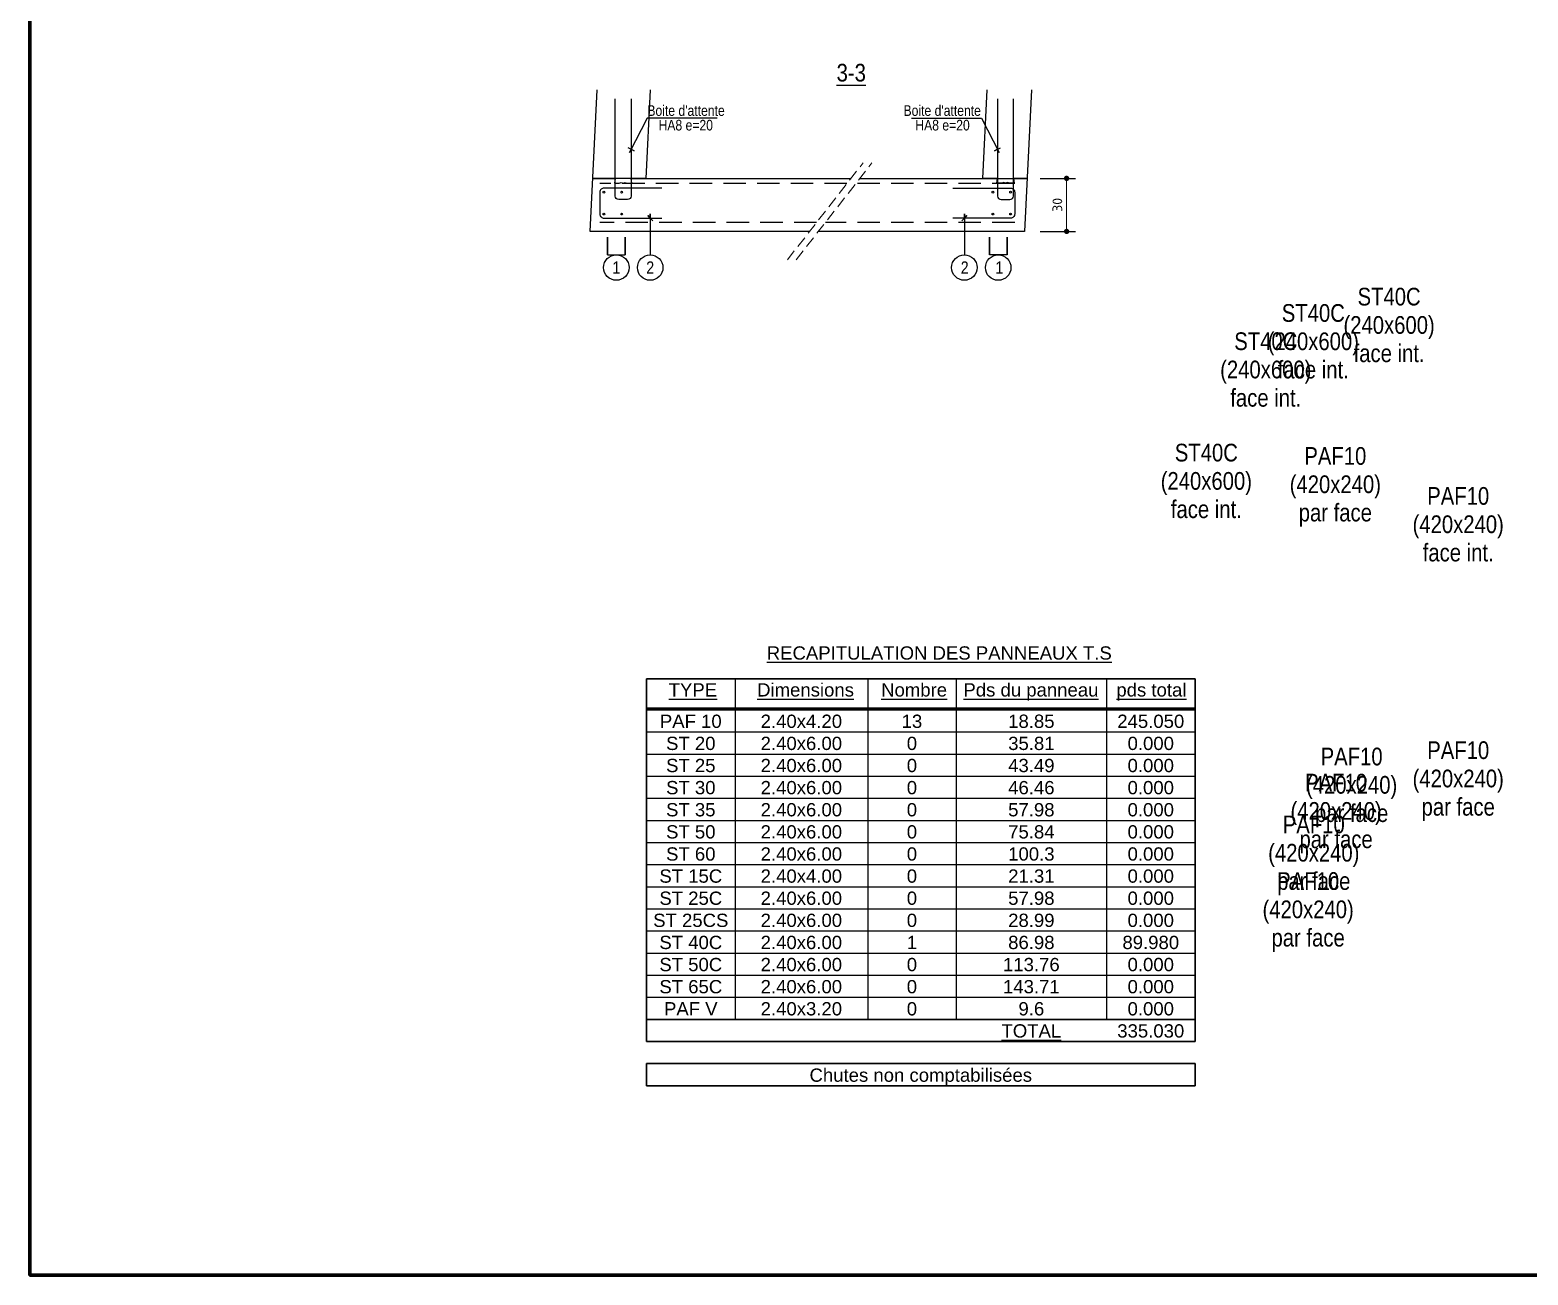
# Model space of a CAD drawing. Extents: x -10329 to 23244, y -15032 to -6928.
# Drawn here: x 12144 to 12991, y -9734 to -9031 of the extents above; entities that cross this region are included whole.
import ezdxf
from ezdxf.enums import TextEntityAlignment as Align

# ---------------------------------------------------------------- set-up
doc = ezdxf.new("R2010")
doc.units = 0
doc.linetypes.add('AXESX2', pattern=[101.6, 63.5, -12.7, 12.7, -12.7])
doc.linetypes.add('CACHEX2', pattern=[19.05, 12.7, -6.35])
doc.layers.get('Defpoints').update_dxf_attribs({"color": 53})
for name, color, linetype in [('0101_ARMATURES_REPERAGE_ACIERS', 140, 'Continuous'), ('aide_STR_TS_TXT', 7, 'Continuous'), ('ARMATURES_ACIERS_FINS', 120, 'Continuous'), ('ARMATURES_REPERAGE_ACIERS', 7, 'Continuous'), ('ARMATURES_TS', 22, 'CACHEX2'), ('PYC_Cotation', 11, 'Continuous'), ('PYC_HOZ_BET_VU', 252, 'Continuous'), ('PYC_Texte général', 102, 'Continuous'), ('STR_TS_TXT', 7, 'Continuous'), ('STR_TXT', 7, 'Continuous')]:
    doc.layers.add(name, color=color, linetype=linetype)
doc.layers.add('PYC_Axes', color=4, linetype='AXESX2', lineweight=15)
doc.styles.add('PYC_Texte_cotations', font='romans.shx')
doc.styles.add('PYC_Texte_Normal', font='ARIALN.TTF')
doc.styles.add('PYC_Texte_Titre1', font='ARIALN.TTF', dxfattribs={"height": 30})
doc.styles.add('SGI_Tex_Cotes', font='ARIALN.TTF')
doc.styles.get("Standard").update_dxf_attribs({"font": 'ARIAL.TTF'})
doc.styles.add('Table', font='ARIAL.TTF')
doc.styles.add('TEXTE TS', font='romans.shx', dxfattribs={"width": 0.7, "oblique": 15})
doc.linetypes.add('RBx0.50', pattern='A,0.25,-0.025,["V",Standard,S=0.05,R=0,X=-0.025,Y=-0.05],-0.05,["V",Standard,S=0.05,R=180,X=0.025,Y=0.05],-0.025', length=0.35)
doc.dimstyles.new('PYC-COUPES-25', dxfattribs={"dimscale": 50, "dimtxt": 0.11, "dimasz": 0.06, "dimexe": 0.1, "dimexo": 0.1, "dimgap": 0.05, "dimtad": 3, "dimdec": 1, "dimrnd": 0.5, "dimzin": 9, "dimdsep": 46, "dimtxsty": 'PYC_Texte_cotations', "dimblk1": 'DOT', "dimblk2": 'DOT', "dimsah": 1, "dimcen": 0.09, "dimclrd": 256, "dimclrt": 7, "dimaunit": 2, "dimadec": 1, "dimazin": 0, "dimtfac": 1, "dimtdec": 1, "dimtix": 1, "dimtmove": 2, "dimatfit": 3, "dimldrblk": 'DOT', "dimfxl": 0.3, "dimfxlon": 1, "dimtolj": 1, "dimtzin": 0, "dimlwd": 20, "dimarcsym": 0})

# ---------------------------------------------------------------- blocks, each defined once
blk = doc.blocks.new('_Dot')
at = {"color": 0, "lineweight": -2}
blk.add_line((-0.5, 0), (-1, 0), dxfattribs=at)
at = {"color": 0, "const_width": 0.5}
blk.add_lwpolyline([(-0.25, 0, 1), (0.25, 0, 1)], format="xyb", close=True, dxfattribs=at)
blk = doc.blocks.new('*D71')
at = {"layer": 'Defpoints', "color": 0, "transparency": 16777216}
for p in [(12707.5, -9114.65), (12706.03, -9144.65), (12729.9, -9144.65)]:
    blk.add_point(p, dxfattribs=at)
at = {"layer": 'PYC_Cotation', "color": 0, "lineweight": -2, "transparency": 16777216}
for p, q in [((12714.9, -9114.65), (12734.9, -9114.65)), ((12714.9, -9144.65), (12734.9, -9144.65))]:
    blk.add_line(p, q, dxfattribs=at)
at = {"layer": 'PYC_Cotation', "linetype": 'Continuous', "lineweight": 20, "transparency": 16777216}
blk.add_line((12729.9, -9117.65), (12729.9, -9141.65), dxfattribs=at)
at = {"layer": 'PYC_Cotation', "lineweight": 20, "transparency": 16777216, "xscale": 3, "yscale": 3, "zscale": 3}
for p, rotation in [((12729.9, -9114.65), 90), ((12729.9, -9144.65), 270)]:
    blk.add_blockref('_Dot', p, dxfattribs=dict(at, rotation=rotation))
at = {"layer": 'PYC_Cotation', "color": 7, "transparency": 16777216, "insert": (12724.65, -9129.65), "char_height": 5.5, "attachment_point": 5, "rotation": 90, "style": 'PYC_Texte_cotations'}
blk.add_mtext('\\A1;30', dxfattribs=at)
blk = doc.blocks.new('TStable')
at = {"layer": 'STR_TXT', "lineweight": 30}
for points in [[(0, 0), (0, -4.1)], [(0, 0), (6.2, 0)], [(6.2, 0), (6.2, -4.1)], [(0, -0.33), (6.2, -0.33)], [(0, -0.35), (6.2, -0.35)], [(0, -3.85), (6.2, -3.85)], [(0, -4.1), (6.2, -4.1)]]:
    blk.add_lwpolyline(points, dxfattribs=at)
at = {"layer": 'STR_TXT'}
for points in [[(1, 0), (1, -3.85)], [(2.5, 0), (2.5, -3.85)], [(3.5, 0), (3.5, -3.85)], [(5.2, 0), (5.2, -3.85)], [(0, -0.6), (6.2, -0.6)], [(0, -0.85), (6.2, -0.85)], [(0, -1.1), (6.2, -1.1)], [(0, -1.35), (6.2, -1.35)], [(0, -1.6), (6.2, -1.6)], [(0, -1.85), (6.2, -1.85)], [(0, -2.1), (6.2, -2.1)], [(0, -2.35), (6.2, -2.35)], [(0, -2.6), (6.2, -2.6)], [(0, -2.85), (6.2, -2.85)], [(0, -3.1), (6.2, -3.1)], [(0, -3.35), (6.2, -3.35)], [(0, -3.6), (6.2, -3.6)]]:
    blk.add_lwpolyline(points, dxfattribs=at)
at = {"layer": 'STR_TXT', "lineweight": 30}
blk.add_lwpolyline([(0, -4.35), (6.2, -4.35), (6.2, -4.6), (0, -4.6)], close=True, dxfattribs=at)
at = {"layer": 'STR_TXT', "style": 'Table'}
for s, p in [('%%URECAPITULATION DES PANNEAUX T.S', (1.359, 0.217)), ('%%UTYPE', (0.25, -0.2)), ('%%UDimensions', (1.25, -0.2)), ('%%UNombre', (2.652, -0.2)), ('%%UPds du panneau', (3.582, -0.2)), ('%%Upds total', (5.311, -0.2))]:
    blk.add_text(s, height=0.15, dxfattribs=at).set_placement(p)
for s, p in [('PAF 10', (0.5, -0.6)), ('2.40x4.20', (1.75, -0.6)), ('18.85', (4.35, -0.6)), ('ST 20', (0.5, -0.85)), ('2.40x6.00', (1.75, -0.85)), ('35.81', (4.35, -0.85)), ('ST 25', (0.5, -1.1)), ('2.40x6.00', (1.75, -1.1)), ('43.49', (4.35, -1.1)), ('ST 30', (0.5, -1.35)), ('2.40x6.00', (1.75, -1.35)), ('46.46', (4.35, -1.35)), ('ST 35', (0.5, -1.6)), ('2.40x6.00', (1.75, -1.6)), ('57.98', (4.35, -1.6)), ('ST 50', (0.5, -1.85)), ('2.40x6.00', (1.75, -1.85)), ('75.84', (4.35, -1.85)), ('ST 60', (0.5, -2.1)), ('2.40x6.00', (1.75, -2.1)), ('100.3', (4.35, -2.1)), ('ST 15C', (0.5, -2.35)), ('2.40x4.00', (1.75, -2.35)), ('21.31', (4.35, -2.35)), ('ST 25C', (0.5, -2.6)), ('2.40x6.00', (1.75, -2.6)), ('57.98', (4.35, -2.6)), ('ST 25CS', (0.5, -2.85)), ('2.40x6.00', (1.75, -2.85)), ('28.99', (4.35, -2.85)), ('ST 40C', (0.5, -3.1)), ('2.40x6.00', (1.75, -3.1)), ('86.98', (4.35, -3.1)), ('ST 50C', (0.5, -3.35)), ('2.40x6.00', (1.75, -3.35)), ('113.76', (4.35, -3.35)), ('ST 65C', (0.5, -3.6)), ('2.40x6.00', (1.75, -3.6)), ('143.71', (4.35, -3.6)), ('PAF V', (0.5, -3.85)), ('2.40x3.20', (1.75, -3.85)), ('9.6', (4.35, -3.85)), ('%%UTOTAL', (4.35, -4.1)), ('Chutes non comptabilisées', (3.1, -4.6))]:
    blk.add_text(s, height=0.15, dxfattribs=at).set_placement(p, align=Align.BOTTOM_CENTER)
for tag, p in [('ST10N', (3, -0.6)), ('ST10W', (5.7, -0.6)), ('ST20N', (3, -0.85)), ('ST20W', (5.7, -0.85)), ('ST25N', (3, -1.1)), ('ST25W', (5.7, -1.1)), ('ST30N', (3, -1.35)), ('ST30W', (5.7, -1.35)), ('ST35N', (3, -1.6)), ('ST35W', (5.7, -1.6)), ('ST50N', (3, -1.85)), ('ST50W', (5.7, -1.85)), ('ST60N', (3, -2.1)), ('ST60W', (5.7, -2.1)), ('ST15CN', (3, -2.35)), ('ST15CW', (5.7, -2.35)), ('ST25CN', (3, -2.6)), ('ST25CW', (5.7, -2.6)), ('ST25CSN', (3, -2.85)), ('ST25CSW', (5.7, -2.85)), ('ST40CN', (3, -3.1)), ('ST40CW', (5.7, -3.1)), ('ST50CN', (3, -3.35)), ('ST50CW', (5.7, -3.35)), ('ST65CN', (3, -3.6)), ('ST65CW', (5.7, -3.6)), ('PAFVN', (3, -3.85)), ('PAFVW', (5.7, -3.85)), ('TOTW', (5.7, -4.1))]:
    blk.add_attdef(tag, text='', height=0.15, dxfattribs=at).set_placement(p, align=Align.BOTTOM_CENTER)
blk = doc.blocks.new('mrega')
at = {"layer": 'aide_STR_TS_TXT', "style": 'TEXTE TS', "width": 0.8}
for tag, p in [('ST10', (14.48, 0)), ('DIM', (14.48, -16)), ('NOTE', (14.48, -32))]:
    blk.add_attdef(tag, text='', height=10, dxfattribs=at).set_placement(p, align=Align.CENTER)

msp = doc.modelspace()

# ---------------------------------------------------------------- linework, layer by layer
at = {"color": 2, "lineweight": 106}
msp.add_lwpolyline([(12143.934, -8042.905), (13582.924, -8042.905), (13582.924, -9734.49), (12143.934, -9734.49)], close=True, dxfattribs=at)
at = {"layer": '0101_ARMATURES_REPERAGE_ACIERS'}
for points in [[(12483.7, -9069.653), (12483.7, -9124.653, -0.4142136), (12481.7, -9126.653), (12476.7, -9126.653, -0.4142136), (12474.7, -9124.653), (12474.7, -9069.653)], [(12690.855, -9069.653), (12690.855, -9124.653, 0.4142136), (12692.855, -9126.653), (12697.855, -9126.653, 0.4142136), (12699.855, -9124.653), (12699.855, -9069.653)]]:
    msp.add_lwpolyline(points, format="xyb", dxfattribs=at)
for points in [[(12462.044, -9114.653), (12474.7, -9114.653), (12474.246, -9117.375), (12477.035, -9117.375), (12478.09, -9116.938), (12479.2, -9117.423), (12480.311, -9116.939), (12481.366, -9117.376), (12484.154, -9117.376), (12483.7, -9114.653), (12492.085, -9114.653)], [(12707.505, -9114.653), (12699.855, -9114.653), (12700.309, -9117.375), (12697.52, -9117.375), (12696.465, -9116.938), (12695.355, -9117.423), (12694.244, -9116.939), (12693.19, -9117.376), (12690.401, -9117.376), (12690.855, -9114.653), (12682.47, -9114.653)]]:
    msp.add_lwpolyline(points, dxfattribs=at)
at = {"layer": 'ARMATURES_ACIERS_FINS'}
for points in [[(12501.071, -9120.153), (12468.371, -9120.153, 0.4142136), (12466.071, -9122.453), (12466.071, -9134.853, 0.4142136), (12468.371, -9137.153), (12501.071, -9137.153)], [(12665.532, -9120.153), (12698.232, -9120.153, -0.4142136), (12700.532, -9122.453), (12700.532, -9134.853, -0.4142136), (12698.232, -9137.153), (12665.532, -9137.153)]]:
    msp.add_lwpolyline(points, format="xyb", dxfattribs=at)
for centre in [(12468.371, -9122.453), (12478.371, -9122.453), (12688.232, -9122.453), (12698.232, -9122.453), (12468.371, -9134.853), (12478.371, -9134.853), (12688.232, -9134.853), (12698.232, -9134.853)]:
    msp.add_circle(centre, 0.5, dxfattribs=at)
at = {"layer": 'ARMATURES_REPERAGE_ACIERS'}
for points in [[(12532.366, -9080.666), (12492.764, -9080.666), (12482.752, -9100.081), (12483.7, -9098.242), (12485.397, -9099.139), (12482.003, -9097.345)], [(12642.189, -9080.666), (12681.791, -9080.666), (12691.803, -9100.081), (12690.855, -9098.242), (12689.158, -9099.139), (12692.552, -9097.345)], [(12494.514, -9137.153), (12494.514, -9134.653), (12494.514, -9137.153), (12493.1, -9135.738), (12494.514, -9137.153), (12495.928, -9138.567), (12494.514, -9137.153), (12494.514, -9157.885)], [(12672.089, -9137.153), (12672.089, -9134.653), (12672.089, -9137.153), (12673.503, -9135.738), (12672.089, -9137.153), (12670.674, -9138.567), (12672.089, -9137.153), (12672.089, -9157.885)], [(12470.371, -9157.885), (12470.371, -9147.885), (12470.371, -9157.885), (12480.371, -9157.885), (12480.371, -9147.885), (12480.371, -9157.885)], [(12696.232, -9157.885), (12696.232, -9147.885), (12696.232, -9157.885), (12686.232, -9157.885), (12686.232, -9147.885), (12686.232, -9157.885)]]:
    msp.add_lwpolyline(points, dxfattribs=at)
for centre in [(12475.371, -9165.085), (12494.514, -9165.085), (12672.089, -9165.085), (12691.232, -9165.085)]:
    msp.add_circle(centre, 7.2, dxfattribs=at)
at = {"layer": 'ARMATURES_TS'}
for points in [[(12605.705, -9117.653), (12466.071, -9117.653)], [(12700.532, -9117.653), (12610.705, -9117.653)], [(12588.509, -9139.653), (12466.071, -9139.653)], [(12700.532, -9139.653), (12593.509, -9139.653)]]:
    msp.add_lwpolyline(points, dxfattribs=at)
at = {"layer": 'PYC_Axes', "linetype": 'CACHEX2', "ltscale": 0.5}
for points in [[(12572.056, -9160.702), (12614.834, -9105.972)], [(12577.056, -9160.702), (12619.834, -9105.972)]]:
    msp.add_lwpolyline(points, dxfattribs=at)
at = {"layer": 'PYC_HOZ_BET_VU'}
for points in [[(12584.601, -9144.653), (12460.571, -9144.653), (12464.5, -9064.653)], [(12494.536, -9064.653), (12492.08, -9114.653), (12608.05, -9114.653)], [(12709.96, -9064.653), (12706.032, -9144.653), (12589.601, -9144.653)], [(12613.05, -9114.653), (12682.475, -9114.653), (12684.93, -9064.653)]]:
    msp.add_lwpolyline(points, dxfattribs=at)
at = {"layer": 'PYC_HOZ_BET_VU', "linetype": 'RBx0.50', "ltscale": 50}
for points in [[(12492.08, -9114.653), (12462.044, -9114.653)], [(12682.475, -9114.653), (12707.505, -9114.653)]]:
    msp.add_lwpolyline(points, dxfattribs=at)

# ---------------------------------------------------------------- block references
at = {"layer": 'STR_TS_TXT'}
ref = msp.add_blockref('mrega', (12897.698, -9186.503), dxfattribs=at)
ref.add_attrib('NOTE', 'face int.', dxfattribs={"height": 10, "style": 'SGI_Tex_Cotes'}).set_placement((12912.174, -9218.503), align=Align.CENTER)
ref.add_attrib('ST10', 'ST40C', dxfattribs={"height": 10, "style": 'SGI_Tex_Cotes'}).set_placement((12912.174, -9186.503), align=Align.CENTER)
ref.add_attrib('DIM', '(240x600)', dxfattribs={"height": 10, "style": 'SGI_Tex_Cotes'}).set_placement((12912.174, -9202.503), align=Align.CENTER)
ref = msp.add_blockref('mrega', (12854.864, -9195.737), dxfattribs=at)
ref.add_attrib('NOTE', 'face int.', dxfattribs={"height": 10, "style": 'SGI_Tex_Cotes'}).set_placement((12869.34, -9227.737), align=Align.CENTER)
ref.add_attrib('ST10', 'ST40C', dxfattribs={"height": 10, "style": 'SGI_Tex_Cotes'}).set_placement((12869.34, -9195.737), align=Align.CENTER)
ref.add_attrib('DIM', '(240x600)', dxfattribs={"height": 10, "style": 'SGI_Tex_Cotes'}).set_placement((12869.34, -9211.737), align=Align.CENTER)
ref = msp.add_blockref('mrega', (12827.988, -9211.688), dxfattribs=at)
ref.add_attrib('NOTE', 'face int.', dxfattribs={"height": 10, "style": 'SGI_Tex_Cotes'}).set_placement((12842.464, -9243.688), align=Align.CENTER)
ref.add_attrib('ST10', 'ST40C', dxfattribs={"height": 10, "style": 'SGI_Tex_Cotes'}).set_placement((12842.464, -9211.688), align=Align.CENTER)
ref.add_attrib('DIM', '(240x600)', dxfattribs={"height": 10, "style": 'SGI_Tex_Cotes'}).set_placement((12842.464, -9227.688), align=Align.CENTER)
ref = msp.add_blockref('mrega', (12794.393, -9274.652), dxfattribs=at)
ref.add_attrib('NOTE', 'face int.', dxfattribs={"height": 10, "style": 'SGI_Tex_Cotes'}).set_placement((12808.869, -9306.652), align=Align.CENTER)
ref.add_attrib('ST10', 'ST40C', dxfattribs={"height": 10, "style": 'SGI_Tex_Cotes'}).set_placement((12808.869, -9274.652), align=Align.CENTER)
ref.add_attrib('DIM', '(240x600)', dxfattribs={"height": 10, "style": 'SGI_Tex_Cotes'}).set_placement((12808.869, -9290.652), align=Align.CENTER)
ref = msp.add_blockref('mrega', (12867.304, -9276.542), dxfattribs=at)
ref.add_attrib('NOTE', 'par face', dxfattribs={"height": 10, "style": 'SGI_Tex_Cotes'}).set_placement((12881.78, -9308.542), align=Align.CENTER)
ref.add_attrib('ST10', 'PAF10', dxfattribs={"height": 10, "style": 'SGI_Tex_Cotes'}).set_placement((12881.78, -9276.542), align=Align.CENTER)
ref.add_attrib('DIM', '(420x240)', dxfattribs={"height": 10, "style": 'SGI_Tex_Cotes'}).set_placement((12881.78, -9292.542), align=Align.CENTER)
ref = msp.add_blockref('mrega', (12936.76, -9299.146), dxfattribs=at)
ref.add_attrib('NOTE', 'face int.', dxfattribs={"height": 10, "style": 'SGI_Tex_Cotes'}).set_placement((12951.236, -9331.146), align=Align.CENTER)
ref.add_attrib('ST10', 'PAF10', dxfattribs={"height": 10, "style": 'SGI_Tex_Cotes'}).set_placement((12951.236, -9299.146), align=Align.CENTER)
ref.add_attrib('DIM', '(420x240)', dxfattribs={"height": 10, "style": 'SGI_Tex_Cotes'}).set_placement((12951.236, -9315.146), align=Align.CENTER)
ref = msp.add_blockref('mrega', (12936.76, -9442.843), dxfattribs=at)
ref.add_attrib('NOTE', 'par face', dxfattribs={"height": 10, "style": 'SGI_Tex_Cotes'}).set_placement((12951.236, -9474.843), align=Align.CENTER)
ref.add_attrib('ST10', 'PAF10', dxfattribs={"height": 10, "style": 'SGI_Tex_Cotes'}).set_placement((12951.236, -9442.843), align=Align.CENTER)
ref.add_attrib('DIM', '(420x240)', dxfattribs={"height": 10, "style": 'SGI_Tex_Cotes'}).set_placement((12951.236, -9458.843), align=Align.CENTER)
ref = msp.add_blockref('mrega', (12876.521, -9446.432), dxfattribs=at)
ref.add_attrib('NOTE', 'par face', dxfattribs={"height": 10, "style": 'SGI_Tex_Cotes'}).set_placement((12890.997, -9478.432), align=Align.CENTER)
ref.add_attrib('ST10', 'PAF10', dxfattribs={"height": 10, "style": 'SGI_Tex_Cotes'}).set_placement((12890.997, -9446.432), align=Align.CENTER)
ref.add_attrib('DIM', '(420x240)', dxfattribs={"height": 10, "style": 'SGI_Tex_Cotes'}).set_placement((12890.997, -9462.432), align=Align.CENTER)
ref = msp.add_blockref('mrega', (12867.744, -9461.186), dxfattribs=at)
ref.add_attrib('NOTE', 'par face', dxfattribs={"height": 10, "style": 'SGI_Tex_Cotes'}).set_placement((12882.221, -9493.186), align=Align.CENTER)
ref.add_attrib('ST10', 'PAF10', dxfattribs={"height": 10, "style": 'SGI_Tex_Cotes'}).set_placement((12882.221, -9461.186), align=Align.CENTER)
ref.add_attrib('DIM', '(420x240)', dxfattribs={"height": 10, "style": 'SGI_Tex_Cotes'}).set_placement((12882.221, -9477.186), align=Align.CENTER)
ref = msp.add_blockref('mrega', (12855.123, -9484.805), dxfattribs=at)
ref.add_attrib('NOTE', 'par face', dxfattribs={"height": 10, "style": 'SGI_Tex_Cotes'}).set_placement((12869.6, -9516.805), align=Align.CENTER)
ref.add_attrib('ST10', 'PAF10', dxfattribs={"height": 10, "style": 'SGI_Tex_Cotes'}).set_placement((12869.6, -9484.805), align=Align.CENTER)
ref.add_attrib('DIM', '(420x240)', dxfattribs={"height": 10, "style": 'SGI_Tex_Cotes'}).set_placement((12869.6, -9500.805), align=Align.CENTER)
ref = msp.add_blockref('mrega', (12851.934, -9516.805), dxfattribs=at)
ref.add_attrib('NOTE', 'par face', dxfattribs={"height": 10, "style": 'SGI_Tex_Cotes'}).set_placement((12866.411, -9548.805), align=Align.CENTER)
ref.add_attrib('ST10', 'PAF10', dxfattribs={"height": 10, "style": 'SGI_Tex_Cotes'}).set_placement((12866.411, -9516.805), align=Align.CENTER)
ref.add_attrib('DIM', '(420x240)', dxfattribs={"height": 10, "style": 'SGI_Tex_Cotes'}).set_placement((12866.411, -9532.805), align=Align.CENTER)
at = {"layer": 'STR_TXT'}
ref = msp.add_blockref('TStable', (12492.459, -9397.505), dxfattribs=dict(at, xscale=50, yscale=50, zscale=50))
ref.add_attrib('TOTW', '335.030', dxfattribs={"height": 7.5, "style": 'Table'}).set_placement((12777.459, -9602.505), align=Align.BOTTOM_CENTER)
ref.add_attrib('PAFVW', '0.000', dxfattribs={"height": 7.5, "style": 'Table'}).set_placement((12777.459, -9590.005), align=Align.BOTTOM_CENTER)
ref.add_attrib('ST65CW', '0.000', dxfattribs={"height": 7.5, "style": 'Table'}).set_placement((12777.459, -9577.505), align=Align.BOTTOM_CENTER)
ref.add_attrib('ST50CW', '0.000', dxfattribs={"height": 7.5, "style": 'Table'}).set_placement((12777.459, -9565.005), align=Align.BOTTOM_CENTER)
ref.add_attrib('ST40CW', '89.980', dxfattribs={"height": 7.5, "style": 'Table'}).set_placement((12777.459, -9552.505), align=Align.BOTTOM_CENTER)
ref.add_attrib('ST25CSW', '0.000', dxfattribs={"height": 7.5, "style": 'Table'}).set_placement((12777.459, -9540.005), align=Align.BOTTOM_CENTER)
ref.add_attrib('ST25CW', '0.000', dxfattribs={"height": 7.5, "style": 'Table'}).set_placement((12777.459, -9527.505), align=Align.BOTTOM_CENTER)
ref.add_attrib('ST15CW', '0.000', dxfattribs={"height": 7.5, "style": 'Table'}).set_placement((12777.459, -9515.005), align=Align.BOTTOM_CENTER)
ref.add_attrib('ST60W', '0.000', dxfattribs={"height": 7.5, "style": 'Table'}).set_placement((12777.459, -9502.505), align=Align.BOTTOM_CENTER)
ref.add_attrib('ST50W', '0.000', dxfattribs={"height": 7.5, "style": 'Table'}).set_placement((12777.459, -9490.005), align=Align.BOTTOM_CENTER)
ref.add_attrib('ST35W', '0.000', dxfattribs={"height": 7.5, "style": 'Table'}).set_placement((12777.459, -9477.505), align=Align.BOTTOM_CENTER)
ref.add_attrib('ST30W', '0.000', dxfattribs={"height": 7.5, "style": 'Table'}).set_placement((12777.459, -9465.005), align=Align.BOTTOM_CENTER)
ref.add_attrib('ST25W', '0.000', dxfattribs={"height": 7.5, "style": 'Table'}).set_placement((12777.459, -9452.505), align=Align.BOTTOM_CENTER)
ref.add_attrib('ST20W', '0.000', dxfattribs={"height": 7.5, "style": 'Table'}).set_placement((12777.459, -9440.005), align=Align.BOTTOM_CENTER)
ref.add_attrib('ST10W', '245.050', dxfattribs={"height": 7.5, "style": 'Table'}).set_placement((12777.459, -9427.505), align=Align.BOTTOM_CENTER)
ref.add_attrib('PAFVN', '0', dxfattribs={"height": 7.5}).set_placement((12642.459, -9590.005), align=Align.BOTTOM_CENTER)
ref.add_attrib('ST65CN', '0', dxfattribs={"height": 7.5}).set_placement((12642.459, -9577.505), align=Align.BOTTOM_CENTER)
ref.add_attrib('ST50CN', '0', dxfattribs={"height": 7.5}).set_placement((12642.459, -9565.005), align=Align.BOTTOM_CENTER)
ref.add_attrib('ST40CN', '1', dxfattribs={"height": 7.5}).set_placement((12642.459, -9552.505), align=Align.BOTTOM_CENTER)
ref.add_attrib('ST25CSN', '0', dxfattribs={"height": 7.5}).set_placement((12642.459, -9540.005), align=Align.BOTTOM_CENTER)
ref.add_attrib('ST25CN', '0', dxfattribs={"height": 7.5}).set_placement((12642.459, -9527.505), align=Align.BOTTOM_CENTER)
ref.add_attrib('ST15CN', '0', dxfattribs={"height": 7.5}).set_placement((12642.459, -9515.005), align=Align.BOTTOM_CENTER)
ref.add_attrib('ST60N', '0', dxfattribs={"height": 7.5}).set_placement((12642.459, -9502.505), align=Align.BOTTOM_CENTER)
ref.add_attrib('ST50N', '0', dxfattribs={"height": 7.5}).set_placement((12642.459, -9490.005), align=Align.BOTTOM_CENTER)
ref.add_attrib('ST35N', '0', dxfattribs={"height": 7.5}).set_placement((12642.459, -9477.505), align=Align.BOTTOM_CENTER)
ref.add_attrib('ST30N', '0', dxfattribs={"height": 7.5}).set_placement((12642.459, -9465.005), align=Align.BOTTOM_CENTER)
ref.add_attrib('ST25N', '0', dxfattribs={"height": 7.5}).set_placement((12642.459, -9452.505), align=Align.BOTTOM_CENTER)
ref.add_attrib('ST20N', '0', dxfattribs={"height": 7.5}).set_placement((12642.459, -9440.005), align=Align.BOTTOM_CENTER)
ref.add_attrib('ST10N', '13', dxfattribs={"height": 7.5}).set_placement((12642.459, -9427.505), align=Align.BOTTOM_CENTER)

# ---------------------------------------------------------------- texts
at = {"layer": 'ARMATURES_REPERAGE_ACIERS', "style": 'PYC_Texte_Normal'}
for s, height, p in [("Boite d'attente", 6, (12514.775, -9076.345)), ("Boite d'attente", 6, (12659.572, -9076.345)), ('HA8 e=20', 6, (12514.612, -9084.589)), ('HA8 e=20', 6, (12659.755, -9084.589)), ('1', 7, (12475.371, -9165.085)), ('2', 7, (12494.514, -9165.085)), ('2', 7, (12672.289, -9165.085)), ('1', 7, (12691.857, -9165.085))]:
    msp.add_text(s, height=height, dxfattribs=at).set_placement(p, align=Align.MIDDLE_CENTER)
at = {"layer": 'PYC_Texte général', "linetype": 'Continuous', "style": 'PYC_Texte_Titre1'}
msp.add_text('%%U3-3', height=10, dxfattribs=at).set_placement((12608.164, -9054.907), align=Align.MIDDLE_CENTER)

# ---------------------------------------------------------------- dimensions: what is measured, and where the dimension line sits
at = {"layer": 'PYC_Cotation'}
dim = msp.add_linear_dim(base=(12729.899, -9144.653), p1=(12707.505, -9114.653), p2=(12706.032, -9144.653), angle=90, dimstyle='PYC-COUPES-25', dxfattribs=at)
dim.commit()
dim.dimension.update_dxf_attribs({"geometry": '*D71', "text_midpoint": (12724.649, -9129.653)})

doc.saveas('drawing.dxf')
